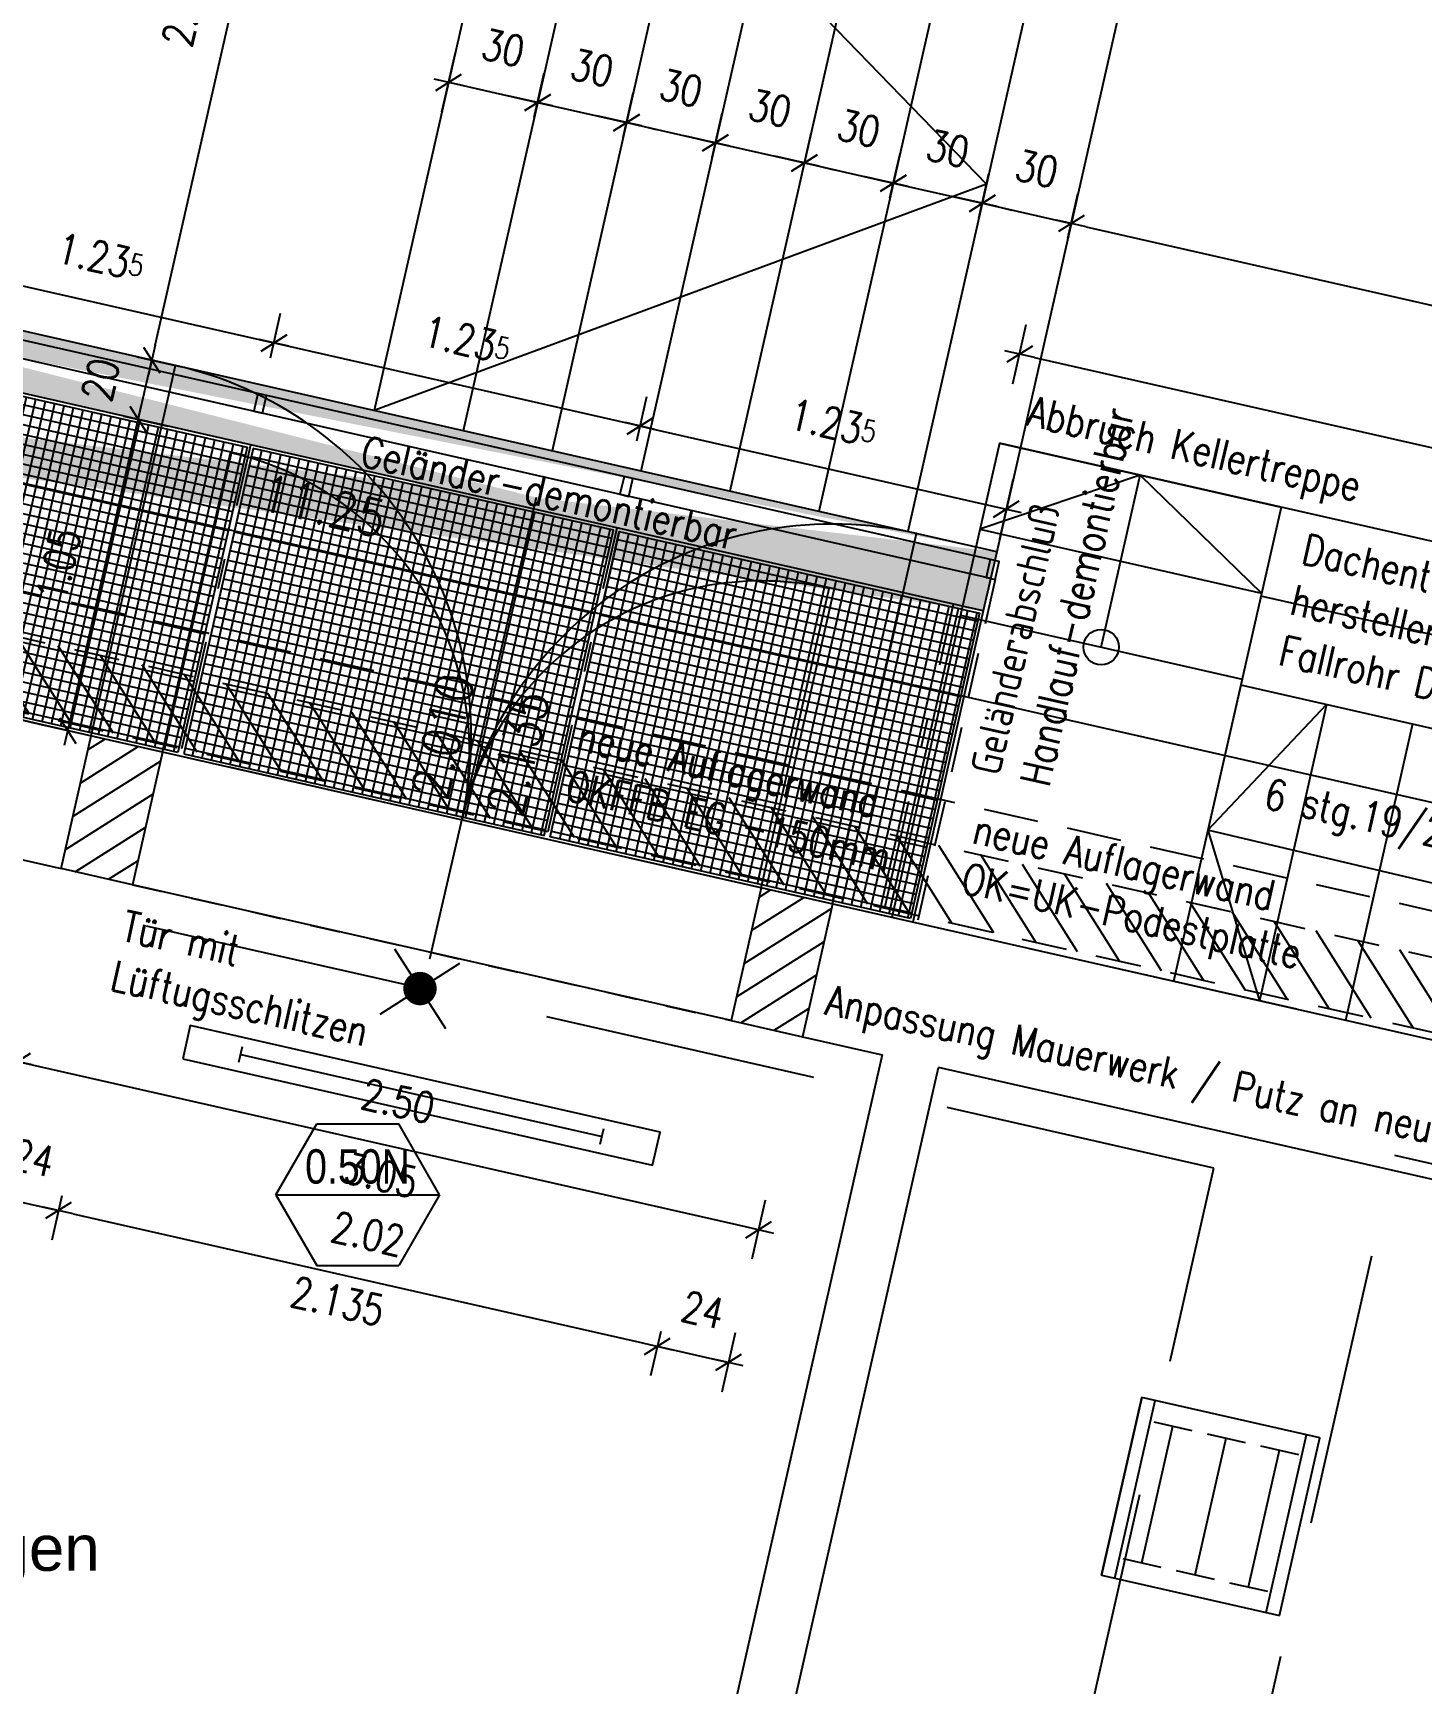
# Model space of a CAD drawing. Header units: metres. Extents: x -7 to 99688, y -10762 to -90.
# Drawn here: x 77.23 to 81.8, y -132.1 to -126.66 of the extents above; entities that cross this region are included whole.
import ezdxf
from ezdxf.enums import TextEntityAlignment as Align

# ---------------------------------------------------------------- set-up
doc = ezdxf.new("R2010")
doc.units = ezdxf.units.M
doc.header["$LTSCALE"] = 0.03
for name, pattern in [('AUSGEZOGEN', [0]), ('DOT', [0]), ('GESTRICHELT', [9, 6, -3]), ('GESTRICHELT2', [4.5, 3, -1.5]), ('STRICHLINIE', [0.75, 0.5, -0.25]), ('STRICHPUNKT', [24, 12, -6, 0, -6])]:
    doc.linetypes.add(name, pattern=pattern)
doc.layers.get('0').update_dxf_attribs({"linetype": 'CONTINUOUS'})
doc.layers.get('Defpoints').update_dxf_attribs({"linetype": 'CONTINUOUS'})
for name, color, linetype in [('A_abriss', 44, '_ABBRUCH'), ('A_bemaßung', 2, 'CONTINUOUS'), ('A_Deckenplan', 8, 'CONTINUOUS'), ('A_NR_TÜR', 1, 'CONTINUOUS'), ('A_räume', 5, 'CONTINUOUS'), ('A_schraffur', 10, 'CONTINUOUS'), ('A_TECHNOLOGIE', 7, 'CONTINUOUS'), ('A_text', 5, 'CONTINUOUS'), ('A_treppe', 3, 'CONTINUOUS'), ('A_Tuer_neu', 1, 'CONTINUOUS'), ('A_Tuernummer_neu', 10, 'CONTINUOUS'), ('A_TXT-TUER', 1, 'CONTINUOUS'), ('A_türen', 9, 'CONTINUOUS'), ('A_verdeckt', 8, 'GESTRICHELT2'), ('A_wände', 6, 'CONTINUOUS'), ('CKMA0002', 2, 'CONTINUOUS'), ('E__LEUCHTEN', 6, 'CONTINUOUS'), ('FASSADE_STRUKTUR', 8, 'AUSGEZOGEN')]:
    doc.layers.add(name, color=color, linetype=linetype)
doc.styles.add('arial-n', font='ARIALN.TTF')
doc.styles.add('BOLDSIMP_FNT', font='TXT.shx', dxfattribs={"width": 0.9, "height": 0.12})
doc.styles.add('NORM', font='simplex.shx', dxfattribs={"width": 0.7, "bigfont": 'bigfont.shx'})
doc.styles.add('PITSIMP8', font='PITSIMP8.SHX')
doc.styles.add('SIMPLEX', font='simplex.shx', dxfattribs={"width": 0.8, "height": 0.1})
doc.styles.get("Standard").update_dxf_attribs({"font": 'txt', "height": 1})
doc.linetypes.add('_ABBRUCH', pattern='A,25,[101,cadkon.shx,S=3.5,R=0,X=0,Y=0],25', length=50)
doc.dimstyles.get("Standard").update_dxf_attribs({"dimtxt": 0.1, "dimasz": 0.05, "dimexe": 0.1, "dimexo": 0, "dimgap": 0.1, "dimtad": 1, "dimdec": 4, "dimrnd": 0.0025, "dimzin": 0, "dimdsep": 46, "dimtxsty": 'SIMPLEX', "dimblk": 'DIMCROSS', "dimblk1": 'DIMCROSS', "dimblk2": 'DIMCROSS', "dimsah": 1, "dimcen": 2.5, "dimdle": 0.025, "dimclrd": 1, "dimclre": 1, "dimclrt": 6, "dimadec": 0, "dimazin": 0, "dimtfac": 1, "dimtdec": 4, "dimtix": 1, "dimtmove": 2, "dimatfit": 3, "dimfxl": 1, "dimtvp": 1, "dimtolj": 1, "dimtzin": 0, "dimarcsym": 0})

# ---------------------------------------------------------------- blocks, each defined once
blk = doc.blocks.new('DIMCROSS')
at = {"color": 0, "linetype": 'ByBlock'}
blk.add_line((-1, 0), (1, 0), dxfattribs=at)
at = {"linetype": 'ByBlock'}
blk.add_line((-0.707107, -0.707107), (0.707107, 0.707107), dxfattribs=at)
blk = doc.blocks.new('*D23')
at = {"layer": 'A_TECHNOLOGIE', "color": 1, "lineweight": -2}
for p, q in [((76.2165, -129.8297), (77.1332, -130.0376)), ((77.193, -129.9999), (77.1598, -130.1462))]:
    blk.add_line(p, q, dxfattribs=at)
at = {"layer": 'Defpoints', "color": 0}
for p in [(76.3613, -128.9654), (77.3755, -129.1954), (77.182, -130.0487)]:
    blk.add_point(p, dxfattribs=at)
at = {"layer": 'A_TECHNOLOGIE', "color": 1, "lineweight": -2, "xscale": 0.05, "yscale": 0.05, "zscale": 0.05}
for p, rotation in [((76.1677, -129.8187), 167.2199488162297), ((77.182, -130.0487), 347.2199488162296)]:
    blk.add_blockref('DIMCROSS', p, dxfattribs=dict(at, rotation=rotation))
at = {"layer": 'A_TECHNOLOGIE', "color": 3, "insert": (76.708, -129.7874), "char_height": 0.1, "attachment_point": 5, "rotation": 347.2199, "style": 'SIMPLEX'}
blk.add_mtext('\\A1;1.04{\\A1\\H0.7x\\S;}', dxfattribs=at)
blk = doc.blocks.new('*D24')
at = {"layer": 'A_TECHNOLOGIE', "color": 1, "lineweight": -2}
for p, q in [((77.2307, -130.0598), (79.5713, -130.5907)), ((79.6421, -130.5042), (79.5979, -130.6993))]:
    blk.add_line(p, q, dxfattribs=at)
at = {"layer": 'Defpoints', "color": 0}
for p in [(77.3755, -129.1954), (79.8136, -129.7484), (79.62, -130.6017)]:
    blk.add_point(p, dxfattribs=at)
at = {"layer": 'A_TECHNOLOGIE', "color": 1, "lineweight": -2, "xscale": 0.05, "yscale": 0.05, "zscale": 0.05}
for p, rotation in [((77.182, -130.0487), 167.2199488162297), ((79.62, -130.6017), 347.2199488162296)]:
    blk.add_blockref('DIMCROSS', p, dxfattribs=dict(at, rotation=rotation))
at = {"layer": 'A_TECHNOLOGIE', "color": 3, "insert": (78.4342, -130.1789), "char_height": 0.1, "attachment_point": 5, "rotation": 347.2199, "style": 'SIMPLEX'}
blk.add_mtext('\\A1;2.50', dxfattribs=at)
blk = doc.blocks.new('*D57')
at = {"layer": 'CKMA0002', "color": 1, "lineweight": -2}
for p, q in [((80.4565, -127.8186), (80.5008, -127.6235)), ((80.5274, -127.7321), (83.8432, -128.4842)), ((83.8698, -128.5928), (83.914, -128.3977))]:
    blk.add_line(p, q, dxfattribs=at)
at = {"layer": 'Defpoints', "color": 0}
for p in [(80.4121, -128.0142), (83.8919, -128.4953), (83.8254, -128.7884)]:
    blk.add_point(p, dxfattribs=at)
at = {"layer": 'CKMA0002', "color": 1, "lineweight": -2, "xscale": 0.05, "yscale": 0.05, "zscale": 0.05}
for p, rotation in [((80.4786, -127.721), 167.2198630780881), ((83.8919, -128.4953), 347.2198630780882)]:
    blk.add_blockref('DIMCROSS', p, dxfattribs=dict(at, rotation=rotation))
at = {"layer": 'CKMA0002', "color": 3, "insert": (82.2185, -127.9619), "char_height": 0.1, "attachment_point": 5, "rotation": 347.2199, "style": 'SIMPLEX'}
blk.add_mtext('\\A1;3.50{\\A1\\H0.7x\\S;}', dxfattribs=at)
blk = doc.blocks.new('2DEL_082')
for p, q in [((-0.5, 0.5), (0.5, 0.5)), ((-0.5, 0.425), (0.5, 0.425)), ((-0.3844, 0.4067), (-0.3844, 0.1933)), ((0.3844, 0.4067), (0.3844, 0.1933)), ((-0.3844, 0.3), (0.3844, 0.3)), ((-0.3844, 0.1067), (-0.3844, -0.1067)), ((0.3844, 0.1067), (0.3844, -0.1067)), ((-0.3844, 0), (0.3844, 0)), ((-0.3844, -0.1933), (-0.3844, -0.4067)), ((0.3844, -0.1933), (0.3844, -0.4067)), ((-0.3844, -0.3), (0.3844, -0.3)), ((-0.5, -0.425), (0.5, -0.425))]:
    blk.add_line(p, q)
blk.add_lwpolyline([(-0.5, -0.5), (0.5, -0.5), (0.5, 0.5), (-0.5, 0.5)], close=True)
at = {"style": 'PITSIMP8', "flags": 9}
for tag, p in [('BEZEICHNUNG', (-0.0298, 0.1793)), ('RAUM/GRUPPE', (-0.0298, 0.1593)), ('POS.NR.G-LV', (-0.0298, 0.1393)), ('FABRIKAT', (-0.0298, 0.1193)), ('TYP', (-0.0298, 0.0993)), ('VOLUMENSTROM', (-0.0298, 0.0393)), ('DRUCK/-STUFE', (-0.0298, 0.0193)), ('ANSCHLUSS', (-0.0298, -0.0007)), ('KENNUNG', (-0.0298, 0.0793)), ('LEISTUNG', (-0.0298, 0.0593)), ('TEMPERATUR', (-0.0298, -0.0607)), ('DREHZAHL', (-0.0298, -0.0807)), ('GROESSE', (-0.0298, -0.0207)), ('DN', (-0.0298, -0.0407)), ('SPANNUNG/FREQUENZ', (-0.0298, -0.1207)), ('SCHUTZART', (-0.0298, -0.1007)), ('GEWICHT', (-0.0298, -0.1407)), ('FREI', (-0.0298, -0.1607)), ('FREI', (-0.0298, -0.1807)), ('FREI', (-0.0298, -0.2007))]:
    blk.add_attdef(tag, text='', height=0.01, dxfattribs=at).set_placement(p, align=Align.MIDDLE)
blk = doc.blocks.new('2DEL_458')
for p, q in [((-0.3844, -0.2363), (-0.3844, 0.2363)), ((0.3844, -0.2363), (0.3844, 0.2363)), ((-0.3844, 0), (0.3844, 0))]:
    blk.add_line(p, q)
blk.add_lwpolyline([(-0.5, -0.5), (0.5, -0.5), (0.5, 0.5), (-0.5, 0.5)], close=True)
at = {"style": 'PITSIMP8', "flags": 9}
for tag, p in [('BEZEICHNUNG', (-0.0298, 0.1793)), ('RAUM/GRUPPE', (-0.0298, 0.1593)), ('POS.NR.G-LV', (-0.0298, 0.1393)), ('FABRIKAT', (-0.0298, 0.1193)), ('TYP', (-0.0298, 0.0993)), ('KENNUNG', (-0.0298, 0.0793)), ('VOLUMENSTROM', (-0.0298, 0.0393)), ('LEISTUNG', (-0.0298, 0.0593)), ('DRUCK/-STUFE', (-0.0298, 0.0193)), ('ANSCHLUSS', (-0.0298, -0.0007)), ('GROESSE', (-0.0298, -0.0207)), ('TEMPERATUR', (-0.0298, -0.0607)), ('DN', (-0.0298, -0.0407)), ('SCHUTZART', (-0.0298, -0.1007)), ('DREHZAHL', (-0.0298, -0.0807)), ('SPANNUNG/FREQUENZ', (-0.0298, -0.1207)), ('GEWICHT', (-0.0298, -0.1407)), ('FREI', (-0.0298, -0.1607)), ('FREI', (-0.0298, -0.1807)), ('FREI', (-0.0298, -0.2007))]:
    blk.add_attdef(tag, text='', height=0.01, dxfattribs=at).set_placement(p, align=Align.MIDDLE)
blk = doc.blocks.new('Sich.beleuchtung')
at = {"layer": 'E__LEUCHTEN', "color": 3}
for p, q in [((-100.1, 100.1), (100.1, -100.1)), ((-100.1, -100.1), (100.1, 100.1))]:
    blk.add_line(p, q, dxfattribs=at)
at = {"layer": 'E__LEUCHTEN', "color": 3, "const_width": 50}
blk.add_lwpolyline([(-25, 0, 1), (25, 0, 1)], format="xyb", close=True, dxfattribs=at)
blk = doc.blocks.new('A$C6AE077AC')
at = {"layer": 'A_wände', "linetype": 'Continuous'}
for p, q in [((-4.3155, 7.3978), (-4.9625, 4.5452)), ((-4.1984, 7.3712), (-4.8178, 4.6406)), ((-2.1847, 4.0434), (-1.5653, 6.774)), ((-2.0628, 4.0157), (-1.4434, 6.7464)), ((-4.8178, 4.6406), (-2.1847, 4.0434)), ((-4.9625, 4.5452), (0.7378, 3.2523)), ((-2.0628, 4.0157), (0.7654, 3.3742))]:
    blk.add_line(p, q, dxfattribs=at)
blk = doc.blocks.new('Keller_bibo')
at = {"layer": 'A_verdeckt', "linetype": 'GESTRICHELT', "ltscale": 5}
for points in [[(81.1392, -232.8824), (81.7121, -230.3566), (82.6191, -230.5623), (82.6655, -230.3575), (82.685, -230.3619), (82.695, -230.3181), (82.6755, -230.3136), (82.7068, -230.1753), (72.8979, -227.9504)], [(78.5849, -241.5664), (81.1179, -230.3994), (72.9315, -228.5425), (70.3985, -239.7095), (78.5849, -241.5664)]]:
    blk.add_lwpolyline(points, dxfattribs=at)
blk = doc.blocks.new('Tür-Nr')
at = {"layer": 'A_NR_TÜR'}
for p, q in [((-0.0573, -108.8652), (0.0772, -108.6321)), ((0.0772, -108.6321), (0.3468, -108.6321)), ((0.4812, -108.8652), (0.3468, -108.6321)), ((-0.0573, -108.8652), (0.4812, -108.8652)), ((-0.0573, -108.8652), (0.0772, -109.0983)), ((0.4812, -108.8652), (0.3468, -109.0983)), ((0.0772, -109.0983), (0.3468, -109.0983))]:
    blk.add_line(p, q, dxfattribs=at)
at = {"layer": 'A_TXT-TUER', "style": 'arial-n', "flags": 4}
blk.add_attdef('TÜR-NR.', text='', height=0.1129, dxfattribs=at).set_placement((0.2114, -108.7723), align=Align.MIDDLE_CENTER)
at = {"layer": 'A_TXT-TUER', "style": 'NORM', "width": 0.7}
for tag, flags, p in [('BRANDSCHUTZ', 4, (0.2287, -108.9809)), ('DIN', 5, (0.214, -109.1983)), ('ABMESSUNG', 5, (0.214, -109.3327)), ('MATERIAL', 5, (0.214, -109.4671)), ('WANDART', 5, (0.214, -109.6015)), ('ZARGE', 5, (0.214, -109.7359)), ('SCHLOSS', 5, (0.214, -109.8703)), ('BESCHLÄGE', 5, (0.214, -110.0047)), ('SONSTIGES', 5, (0.214, -110.1391))]:
    blk.add_attdef(tag, text='', height=0.0784, dxfattribs=dict(at, flags=flags)).set_placement(p, align=Align.MIDDLE_CENTER)
blk = doc.blocks.new('*D204')
at = {"layer": 'CKMA0002', "color": 1, "lineweight": -2}
for p, q in [((78.5784, -126.924), (78.6226, -126.729)), ((78.6005, -126.8265), (78.6005, -126.8265)), ((78.6005, -126.8265), (78.6005, -126.8265)), ((78.6005, -126.8265), (78.8931, -126.8929)), ((78.882, -126.9416), (78.9152, -126.7954))]:
    blk.add_line(p, q, dxfattribs=at)
at = {"layer": 'Defpoints', "color": 0}
for p in [(78.8931, -126.8929), (78.5519, -127.0407), (78.8555, -127.0583)]:
    blk.add_point(p, dxfattribs=at)
at = {"layer": 'CKMA0002', "color": 1, "lineweight": -2, "xscale": 0.05, "yscale": 0.05, "zscale": 0.05}
for p, rotation in [((78.6005, -126.8265), 347.2198908576032), ((78.8931, -126.8929), 167.2198908576032)]:
    blk.add_blockref('DIMCROSS', p, dxfattribs=dict(at, rotation=rotation))
at = {"layer": 'CKMA0002', "color": 3, "insert": (78.78, -126.7134), "char_height": 0.1, "attachment_point": 5, "rotation": 347.2199, "style": 'SIMPLEX'}
blk.add_mtext('\\A1;30{\\A1\\H0.7x\\S;}', dxfattribs=at)
blk = doc.blocks.new('*D205')
at = {"layer": 'CKMA0002', "color": 1, "lineweight": -2}
for p, q in [((78.8443, -126.8818), (78.7955, -126.8708)), ((78.8931, -126.8929), (79.1856, -126.9592)), ((79.1746, -127.008), (79.2078, -126.8617)), ((79.2344, -126.9703), (79.2832, -126.9814))]:
    blk.add_line(p, q, dxfattribs=at)
at = {"layer": 'Defpoints', "color": 0}
for p in [(79.1856, -126.9592), (78.8555, -127.0583), (79.1481, -127.1247)]:
    blk.add_point(p, dxfattribs=at)
at = {"layer": 'CKMA0002', "color": 1, "lineweight": -2, "xscale": 0.05, "yscale": 0.05, "zscale": 0.05}
for p, rotation in [((78.8931, -126.8929), 347.2198908576032), ((79.1856, -126.9592), 167.2198908576032)]:
    blk.add_blockref('DIMCROSS', p, dxfattribs=dict(at, rotation=rotation))
at = {"layer": 'CKMA0002', "color": 3, "insert": (79.0725, -126.7798), "char_height": 0.1, "attachment_point": 5, "rotation": 347.2199, "style": 'SIMPLEX'}
blk.add_mtext('\\A1;30{\\A1\\H0.7x\\S;}', dxfattribs=at)
blk = doc.blocks.new('*D206')
at = {"layer": 'CKMA0002', "color": 1, "lineweight": -2}
for p, q in [((79.1369, -126.9482), (79.0881, -126.9371)), ((79.4671, -127.0744), (79.5003, -126.9281)), ((79.1856, -126.9592), (79.4782, -127.0256)), ((79.527, -127.0367), (79.5757, -127.0477))]:
    blk.add_line(p, q, dxfattribs=at)
at = {"layer": 'Defpoints', "color": 0}
for p in [(79.4782, -127.0256), (79.1481, -127.1247), (79.4407, -127.1911)]:
    blk.add_point(p, dxfattribs=at)
at = {"layer": 'CKMA0002', "color": 1, "lineweight": -2, "xscale": 0.05, "yscale": 0.05, "zscale": 0.05}
for p, rotation in [((79.1856, -126.9592), 347.2198908576032), ((79.4782, -127.0256), 167.2198908576032)]:
    blk.add_blockref('DIMCROSS', p, dxfattribs=dict(at, rotation=rotation))
at = {"layer": 'CKMA0002', "color": 3, "insert": (79.3651, -126.8461), "char_height": 0.1, "attachment_point": 5, "rotation": 347.2199, "style": 'SIMPLEX'}
blk.add_mtext('\\A1;30{\\A1\\H0.7x\\S;}', dxfattribs=at)
blk = doc.blocks.new('*D207')
at = {"layer": 'CKMA0002', "color": 1, "lineweight": -2}
for p, q in [((79.7597, -127.1407), (79.7929, -126.9944)), ((79.4294, -127.0145), (79.3807, -127.0035)), ((79.4782, -127.0256), (79.7708, -127.092)), ((79.8195, -127.103), (79.8683, -127.1141))]:
    blk.add_line(p, q, dxfattribs=at)
at = {"layer": 'Defpoints', "color": 0}
for p in [(79.7708, -127.092), (79.4407, -127.1911), (79.7332, -127.2574)]:
    blk.add_point(p, dxfattribs=at)
at = {"layer": 'CKMA0002', "color": 1, "lineweight": -2, "xscale": 0.05, "yscale": 0.05, "zscale": 0.05}
for p, rotation in [((79.4782, -127.0256), 347.2198908576032), ((79.7708, -127.092), 167.2198908576032)]:
    blk.add_blockref('DIMCROSS', p, dxfattribs=dict(at, rotation=rotation))
at = {"layer": 'CKMA0002', "color": 3, "insert": (79.6577, -126.9125), "char_height": 0.1, "attachment_point": 5, "rotation": 347.2199, "style": 'SIMPLEX'}
blk.add_mtext('\\A1;30{\\A1\\H0.7x\\S;}', dxfattribs=at)
blk = doc.blocks.new('*D208')
at = {"layer": 'CKMA0002', "color": 1, "lineweight": -2}
for p, q in [((79.722, -127.0809), (79.6732, -127.0698)), ((79.7708, -127.092), (80.0633, -127.1583)), ((80.0523, -127.2071), (80.0855, -127.0608)), ((80.1121, -127.1694), (80.1609, -127.1805))]:
    blk.add_line(p, q, dxfattribs=at)
at = {"layer": 'Defpoints', "color": 0}
for p in [(80.0633, -127.1583), (79.7332, -127.2574), (80.0074, -127.4048)]:
    blk.add_point(p, dxfattribs=at)
at = {"layer": 'CKMA0002', "color": 1, "lineweight": -2, "xscale": 0.05, "yscale": 0.05, "zscale": 0.05}
for p, rotation in [((79.7708, -127.092), 347.2198908576032), ((80.0633, -127.1583), 167.2198908576032)]:
    blk.add_blockref('DIMCROSS', p, dxfattribs=dict(at, rotation=rotation))
at = {"layer": 'CKMA0002', "color": 3, "insert": (79.9502, -126.9789), "char_height": 0.1, "attachment_point": 5, "rotation": 347.2199, "style": 'SIMPLEX'}
blk.add_mtext('\\A1;30{\\A1\\H0.7x\\S;}', dxfattribs=at)
blk = doc.blocks.new('*D209')
at = {"layer": 'CKMA0002', "color": 1, "lineweight": -2}
for p, q in [((80.0146, -127.1473), (79.9658, -127.1362)), ((80.0633, -127.1583), (80.3559, -127.2247)), ((80.3448, -127.2735), (80.378, -127.1272)), ((80.4047, -127.2358), (80.4534, -127.2468))]:
    blk.add_line(p, q, dxfattribs=at)
at = {"layer": 'Defpoints', "color": 0}
for p in [(80.3559, -127.2247), (80.0074, -127.4048), (80.3, -127.4711)]:
    blk.add_point(p, dxfattribs=at)
at = {"layer": 'CKMA0002', "color": 1, "lineweight": -2, "xscale": 0.05, "yscale": 0.05, "zscale": 0.05}
for p, rotation in [((80.0633, -127.1583), 347.2198908576032), ((80.3559, -127.2247), 167.2198908576032)]:
    blk.add_blockref('DIMCROSS', p, dxfattribs=dict(at, rotation=rotation))
at = {"layer": 'CKMA0002', "color": 3, "insert": (80.2428, -127.0452), "char_height": 0.1, "attachment_point": 5, "rotation": 347.2199, "style": 'SIMPLEX'}
blk.add_mtext('\\A1;30{\\A1\\H0.7x\\S;}', dxfattribs=at)
blk = doc.blocks.new('*D210')
at = {"layer": 'CKMA0002', "color": 1, "lineweight": -2}
for p, q in [((80.3071, -127.2136), (80.2584, -127.2026)), ((80.6374, -127.3398), (80.6706, -127.1935)), ((80.3559, -127.2247), (80.6485, -127.2911)), ((80.6972, -127.3021), (80.746, -127.3132))]:
    blk.add_line(p, q, dxfattribs=at)
at = {"layer": 'Defpoints', "color": 0}
for p in [(80.6485, -127.2911), (80.6374, -127.3398), (80.3, -127.4711)]:
    blk.add_point(p, dxfattribs=at)
at = {"layer": 'CKMA0002', "color": 1, "lineweight": -2, "xscale": 0.05, "yscale": 0.05, "zscale": 0.05}
for p, rotation in [((80.3559, -127.2247), 347.2198908576032), ((80.6485, -127.2911), 167.2198908576032)]:
    blk.add_blockref('DIMCROSS', p, dxfattribs=dict(at, rotation=rotation))
at = {"layer": 'CKMA0002', "color": 3, "insert": (80.5354, -127.1116), "char_height": 0.1, "attachment_point": 5, "rotation": 347.2199, "style": 'SIMPLEX'}
blk.add_mtext('\\A1;30{\\A1\\H0.7x\\S;}', dxfattribs=at)
blk = doc.blocks.new('*D211')
at = {"layer": 'CKMA0002', "color": 1, "lineweight": -2}
for p, q in [((80.6972, -127.3021), (83.9442, -128.0386)), ((83.9709, -128.1472), (84.0151, -127.9522))]:
    blk.add_line(p, q, dxfattribs=at)
at = {"layer": 'Defpoints', "color": 0}
for p in [(80.6374, -127.3398), (83.993, -128.0497), (83.9709, -128.1472)]:
    blk.add_point(p, dxfattribs=at)
at = {"layer": 'CKMA0002', "color": 1, "lineweight": -2, "xscale": 0.05, "yscale": 0.05, "zscale": 0.05}
for p, rotation in [((80.6485, -127.2911), 167.2198908576032), ((83.993, -128.0497), 347.2198908576032)]:
    blk.add_blockref('DIMCROSS', p, dxfattribs=dict(at, rotation=rotation))
at = {"layer": 'CKMA0002', "color": 3, "insert": (82.3539, -127.5241), "char_height": 0.1, "attachment_point": 5, "rotation": 347.2199, "style": 'SIMPLEX'}
blk.add_mtext('\\A1;3.43{\\A1\\H0.7x\\S;}', dxfattribs=at)
blk = doc.blocks.new('*D241')
at = {"layer": 'CKMA0002', "color": 1, "lineweight": -2}
for p, q in [((77.105, -130.3881), (77.0608, -130.5832)), ((77.0829, -130.4856), (77.0829, -130.4856)), ((77.0829, -130.4856), (77.0829, -130.4856)), ((77.0829, -130.4856), (77.3169, -130.5387)), ((77.328, -130.49), (77.2948, -130.6363))]:
    blk.add_line(p, q, dxfattribs=at)
at = {"layer": 'Defpoints', "color": 0}
for p in [(77.337, -129.365), (77.5601, -129.4668), (77.3169, -130.5387)]:
    blk.add_point(p, dxfattribs=at)
at = {"layer": 'CKMA0002', "color": 1, "lineweight": -2, "xscale": 0.05, "yscale": 0.05, "zscale": 0.05}
for p, rotation in [((77.0829, -130.4856), 347.2210969472351), ((77.3169, -130.5387), 167.2210969472351)]:
    blk.add_blockref('DIMCROSS', p, dxfattribs=dict(at, rotation=rotation))
at = {"layer": 'CKMA0002', "color": 3, "insert": (77.2331, -130.3659), "char_height": 0.1, "attachment_point": 5, "rotation": 347.2211, "style": 'SIMPLEX'}
blk.add_mtext('\\A1;24{\\A1\\H0.7x\\S;}', dxfattribs=at)
blk = doc.blocks.new('*D242')
at = {"layer": 'CKMA0002', "color": 1, "lineweight": -2}
for p, q in [((77.3657, -130.5498), (79.2381, -130.9745)), ((79.298, -130.9368), (79.2648, -131.0831))]:
    blk.add_line(p, q, dxfattribs=at)
at = {"layer": 'Defpoints', "color": 0}
for p in [(77.5601, -129.4668), (79.53, -129.9136), (79.2869, -130.9855)]:
    blk.add_point(p, dxfattribs=at)
at = {"layer": 'CKMA0002', "color": 1, "lineweight": -2, "xscale": 0.05, "yscale": 0.05, "zscale": 0.05}
for p, rotation in [((77.3169, -130.5387), 167.2210969472351), ((79.2869, -130.9855), 347.2210969472351)]:
    blk.add_blockref('DIMCROSS', p, dxfattribs=dict(at, rotation=rotation))
at = {"layer": 'CKMA0002', "color": 3, "insert": (78.3351, -130.6158), "char_height": 0.1, "attachment_point": 5, "rotation": 347.2211, "style": 'SIMPLEX'}
blk.add_mtext('\\A1;2.02{\\A1\\H0.7x\\S;}', dxfattribs=at)
blk = doc.blocks.new('*D243')
at = {"layer": 'CKMA0002', "color": 1, "lineweight": -2}
for p, q in [((79.5431, -130.9411), (79.4988, -131.1361)), ((79.2869, -130.9855), (79.2869, -130.9855)), ((79.2869, -130.9855), (79.2869, -130.9855)), ((79.2869, -130.9855), (79.5209, -131.0386))]:
    blk.add_line(p, q, dxfattribs=at)
at = {"layer": 'Defpoints', "color": 0}
for p in [(79.53, -129.9136), (79.7641, -129.9667), (79.5209, -131.0386)]:
    blk.add_point(p, dxfattribs=at)
at = {"layer": 'CKMA0002', "color": 1, "lineweight": -2, "xscale": 0.05, "yscale": 0.05, "zscale": 0.05}
for p, rotation in [((79.2869, -130.9855), 347.2210969472351), ((79.5209, -131.0386), 167.2210969472351)]:
    blk.add_blockref('DIMCROSS', p, dxfattribs=dict(at, rotation=rotation))
at = {"layer": 'CKMA0002', "color": 3, "insert": (79.4371, -130.8658), "char_height": 0.1, "attachment_point": 5, "rotation": 347.2211, "style": 'SIMPLEX'}
blk.add_mtext('\\A1;24{\\A1\\H0.7x\\S;}', dxfattribs=at)
blk = doc.blocks.new('*D244')
at = {"layer": 'CKMA0002', "color": 1, "lineweight": -2}
for p, q in [((77.5308, -127.9246), (77.6771, -127.9578)), ((77.3584, -128.911), (77.5685, -127.9844)), ((77.2498, -128.9376), (77.4449, -128.9818))]:
    blk.add_line(p, q, dxfattribs=at)
at = {"layer": 'Defpoints', "color": 0}
for p in [(76.4527, -127.6801), (77.5796, -127.9357), (76.1717, -128.6931)]:
    blk.add_point(p, dxfattribs=at)
at = {"layer": 'CKMA0002', "color": 1, "lineweight": -2, "xscale": 0.05, "yscale": 0.05, "zscale": 0.05}
for p, rotation in [((77.5796, -127.9357), 77.22109694714426), ((77.3473, -128.9597), 257.2210969471443)]:
    blk.add_blockref('DIMCROSS', p, dxfattribs=dict(at, rotation=rotation))
at = {"layer": 'CKMA0002', "color": 3, "insert": (77.3172, -128.4145), "char_height": 0.1, "attachment_point": 5, "rotation": 77.2211, "style": 'SIMPLEX'}
blk.add_mtext('\\A1;1.05{\\A1\\H0.7x\\S;}', dxfattribs=at)
blk = doc.blocks.new('*D245')
at = {"layer": 'CKMA0002', "color": 1, "lineweight": -2}
for p, q in [((77.6349, -127.6919), (77.6459, -127.6431)), ((77.5751, -127.7296), (77.7214, -127.7628)), ((77.5796, -127.9357), (77.6238, -127.7406)), ((77.5685, -127.9844), (77.5575, -128.0332))]:
    blk.add_line(p, q, dxfattribs=at)
at = {"layer": 'Defpoints', "color": 0}
for p in [(76.4969, -127.4851), (76.4527, -127.6801), (77.6238, -127.7406)]:
    blk.add_point(p, dxfattribs=at)
at = {"layer": 'CKMA0002', "color": 1, "lineweight": -2, "xscale": 0.05, "yscale": 0.05, "zscale": 0.05}
for p, rotation in [((77.6238, -127.7406), 257.2210969471443), ((77.5796, -127.9357), 77.22109694714429)]:
    blk.add_blockref('DIMCROSS', p, dxfattribs=dict(at, rotation=rotation))
at = {"layer": 'CKMA0002', "color": 3, "insert": (77.4554, -127.805), "char_height": 0.1, "attachment_point": 5, "rotation": 77.2211, "style": 'SIMPLEX'}
blk.add_mtext('\\A1;20{\\A1\\H0.7x\\S;}', dxfattribs=at)
blk = doc.blocks.new('*D246')
at = {"layer": 'CKMA0002', "color": 1, "lineweight": -2}
for p, q in [((78.24, -125.476), (78.045, -125.4318)), ((77.6349, -127.6919), (78.1314, -125.5027))]:
    blk.add_line(p, q, dxfattribs=at)
at = {"layer": 'Defpoints', "color": 0}
for p in [(78.1425, -125.4539), (79.23, -125.7006), (76.4969, -127.4851)]:
    blk.add_point(p, dxfattribs=at)
at = {"layer": 'CKMA0002', "color": 1, "lineweight": -2, "xscale": 0.05, "yscale": 0.05, "zscale": 0.05}
for p, rotation in [((78.1425, -125.4539), 77.22109694714426), ((77.6238, -127.7406), 257.2210969471443)]:
    blk.add_blockref('DIMCROSS', p, dxfattribs=dict(at, rotation=rotation))
at = {"layer": 'CKMA0002', "color": 3, "insert": (77.7369, -126.5641), "char_height": 0.1, "attachment_point": 5, "rotation": 77.2211, "style": 'SIMPLEX'}
blk.add_mtext('\\A1;2.34{\\A1\\H0.7x\\S5;}', dxfattribs=at)
blk = doc.blocks.new('*D251')
at = {"layer": 'CKMA0002', "color": 1, "lineweight": -2}
for p, q in [((76.8695, -127.422), (77.9768, -127.6732)), ((78.0145, -127.733), (78.0477, -127.5867))]:
    blk.add_line(p, q, dxfattribs=at)
at = {"layer": 'Defpoints', "color": 0}
for p in [(78.0256, -127.6842), (76.7279, -127.8203), (77.9328, -128.0935)]:
    blk.add_point(p, dxfattribs=at)
at = {"layer": 'CKMA0002', "color": 1, "lineweight": -2, "xscale": 0.05, "yscale": 0.05, "zscale": 0.05}
for p, rotation in [((76.8207, -127.411), 167.2210969472351), ((78.0256, -127.6842), 347.2210969472351)]:
    blk.add_blockref('DIMCROSS', p, dxfattribs=dict(at, rotation=rotation))
at = {"layer": 'CKMA0002', "color": 3, "insert": (77.4564, -127.4013), "char_height": 0.1, "attachment_point": 5, "rotation": 347.2211, "style": 'SIMPLEX'}
blk.add_mtext('\\A1;1.23{\\A1\\H0.7x\\S5;}', dxfattribs=at)
blk = doc.blocks.new('*D252')
at = {"layer": 'CKMA0002', "color": 1, "lineweight": -2}
for p, q in [((78.0744, -127.6953), (79.1817, -127.9464)), ((79.2194, -128.0063), (79.2526, -127.86))]:
    blk.add_line(p, q, dxfattribs=at)
at = {"layer": 'Defpoints', "color": 0}
for p in [(79.2305, -127.9575), (77.9328, -128.0935), (79.1376, -128.3668)]:
    blk.add_point(p, dxfattribs=at)
at = {"layer": 'CKMA0002', "color": 1, "lineweight": -2, "xscale": 0.05, "yscale": 0.05, "zscale": 0.05}
for p, rotation in [((78.0256, -127.6842), 167.2210969472351), ((79.2305, -127.9575), 347.2210969472351)]:
    blk.add_blockref('DIMCROSS', p, dxfattribs=dict(at, rotation=rotation))
at = {"layer": 'CKMA0002', "color": 3, "insert": (78.6612, -127.6746), "char_height": 0.1, "attachment_point": 5, "rotation": 347.2211, "style": 'SIMPLEX'}
blk.add_mtext('\\A1;1.23{\\A1\\H0.7x\\S5;}', dxfattribs=at)
blk = doc.blocks.new('*D253')
at = {"layer": 'CKMA0002', "color": 1, "lineweight": -2}
for p, q in [((79.2792, -127.9686), (80.3865, -128.2197)), ((80.4132, -128.3283), (80.4574, -128.1333))]:
    blk.add_line(p, q, dxfattribs=at)
at = {"layer": 'Defpoints', "color": 0}
for p in [(80.4353, -128.2308), (79.1376, -128.3668), (80.3425, -128.6401)]:
    blk.add_point(p, dxfattribs=at)
at = {"layer": 'CKMA0002', "color": 1, "lineweight": -2, "xscale": 0.05, "yscale": 0.05, "zscale": 0.05}
for p, rotation in [((79.2305, -127.9575), 167.2210969472351), ((80.4353, -128.2308), 347.2210969472351)]:
    blk.add_blockref('DIMCROSS', p, dxfattribs=dict(at, rotation=rotation))
at = {"layer": 'CKMA0002', "color": 3, "insert": (79.8661, -127.9479), "char_height": 0.1, "attachment_point": 5, "rotation": 347.2211, "style": 'SIMPLEX'}
blk.add_mtext('\\A1;1.23{\\A1\\H0.7x\\S5;}', dxfattribs=at)

msp = doc.modelspace()

# ---------------------------------------------------------------- hatches: boundary and pattern name
at = {"layer": 'A_schraffur'}
h = msp.add_hatch(dxfattribs=at)
h.set_pattern_fill('ERDE_3', color=256, scale=0.02, angle=90, style=0)
h.set_pattern_definition([(122.2211, (72.88871, -128.407217), (-0.05516739, 0.01251236), [0.02, -0.06]), (212.2211, (72.87051, -128.359586), (-0.01251236, -0.05516739), [0.02, -0.06])])
edge = h.paths.add_edge_path()
edge.add_line((72.98965, -127.54584), (72.59345, -127.45597))
edge.add_line((73.13014, -126.92652), (72.98966, -127.54584))
edge.add_line((72.77818, -126.64161), (72.59346, -127.45597))
edge.add_line((80.40349, -128.37109), (72.77818, -126.64161))
edge.add_line((80.35925, -128.56613), (73.13014, -126.92652))
edge.add_line((80.4035, -128.37109), (80.35925, -128.56613))
h = msp.add_hatch(dxfattribs=at)
h.set_pattern_fill('ANSI37', color=256, scale=0.01, angle=45, style=0)
h.set_pattern_definition([(77.2211, (72.88871, -128.407217), (-0.03096358, 0.00702276), []), (167.2211, (72.88871, -128.407217), (-0.00702276, -0.03096358), [])])
h.paths.add_polyline_path([(72.90983, -127.943), (74.09518, -128.21184), (74.32301, -127.20732), (73.13766, -126.93848)])
h.paths.add_polyline_path([(75.30004, -128.48511), (74.11469, -128.21627), (74.34252, -127.21175), (75.52787, -127.48059)])
h.paths.add_polyline_path([(75.31954, -128.48953), (76.50489, -128.75838), (76.73272, -127.75386), (75.54737, -127.48502)])
h.paths.add_polyline_path([(77.70975, -129.03165), (76.5244, -128.7628), (76.75223, -127.75829), (77.93758, -128.02713)])
h.paths.add_polyline_path([(77.72925, -129.03607), (78.9146, -129.30492), (79.14243, -128.3004), (77.95708, -128.03156)])
h.paths.add_polyline_path([(80.11945, -129.57819), (78.9341, -129.30934), (79.16194, -128.30483), (80.34729, -128.57367)])
h = msp.add_hatch(dxfattribs=at)
h.set_pattern_fill('ERDE_1', color=256, scale=0.05, angle=90, style=0)
h.set_pattern_definition([(122.2211, (72.88871, -128.40722), (-0.0845997, -0.0533188), [])])
h.paths.add_polyline_path([(72.98087, -127.69759), (82.86357, -129.93854), (82.81048, -130.1726), (72.92779, -127.93164)])
h = msp.add_hatch(dxfattribs=at)
h.set_pattern_fill('ANSI31', color=256, scale=0.025, style=0)
h.set_pattern_definition([(32.22, (75.07322, -128.9027), (-0.0423204, 0.0671519), [])])
h.paths.add_polyline_path([(77.65907, -129.03034), (77.42499, -128.97724), (77.42499, -128.97724), (77.42498, -128.97729), (77.32599, -129.41373), (77.56007, -129.46682)])
h.paths.add_polyline_path([(79.86305, -129.53027), (79.62902, -129.47718), (79.53002, -129.91362), (79.76406, -129.96671)])

# ---------------------------------------------------------------- linework, layer by layer
at = {"layer": 'A_abriss', "ltscale": 0.3}
for p, q in [((77.42498, -128.97729), (77.70149, -127.75825)), ((80.41214, -128.01416), (80.05821, -129.57452)), ((80.41214, -128.01416), (81.33861, -128.22431)), ((81.33861, -128.22431), (80.41214, -128.01416)), ((80.87538, -128.11924), (80.34799, -128.29698)), ((80.74707, -128.68487), (80.87538, -128.11924)), ((80.87538, -128.11924), (81.27446, -128.50713)), ((81.33861, -128.22431), (80.98467, -129.78467)), ((83.82544, -128.7884), (81.33861, -128.22431)), ((80.34799, -128.29698), (81.27446, -128.50713)), ((79.86304, -129.53031), (80.13955, -128.31128)), ((80.28384, -128.57979), (81.21031, -128.78994)), ((81.21031, -128.78994), (80.98467, -129.78467)), ((81.20588, -128.80946), (82.33714, -129.06606)), ((81.09749, -129.28731), (81.4887, -128.87361)), ((81.4887, -128.87361), (81.26749, -129.84882)), ((81.77151, -128.93776), (81.5503, -129.91297)), ((82.22654, -129.55367), (81.09749, -129.28731)), ((81.09749, -129.28731), (81.26749, -129.84882))]:
    msp.add_line(p, q, dxfattribs=at)
msp.add_circle((80.74707, -128.68487), 0.05828, dxfattribs=at)
for centre, start, end in [((77.42513, -128.97719), 347.21528, 77.22577), ((79.86295, -129.53016), 77.21413, 167.22462)]:
    msp.add_arc(centre, 1.24987, start, end, dxfattribs=at)
at = {"layer": 'A_bemaßung', "linetype": 'Continuous'}
msp.add_line((72.57283, -127.09478), (83.73769, -129.62726), dxfattribs=at)
at = {"layer": 'A_bemaßung'}
msp.add_line((78.53851, -129.71074), (78.88927, -128.19146), dxfattribs=at)
at = {"layer": 'A_treppe', "linetype": 'Continuous'}
for p, q in [((78.8742, -125.61985), (78.35551, -127.90655)), ((78.8742, -125.61985), (80.37026, -127.16138)), ((79.16676, -125.68621), (78.64808, -127.97291)), ((79.45933, -125.75258), (78.94065, -128.03928)), ((79.7519, -125.81894), (79.23322, -128.10564)), ((80.04447, -125.8853), (79.52578, -128.172)), ((80.33704, -125.95167), (79.81835, -128.23837)), ((80.6296, -126.01803), (80.11092, -128.30473)), ((80.92217, -126.08439), (80.4035, -128.37109)), ((80.40349, -128.37109), (72.77818, -126.64161)), ((80.37026, -127.16138), (78.35551, -127.90655)), ((80.11092, -128.30473), (80.11083, -128.30511))]:
    msp.add_line(p, q, dxfattribs=at)
at = {"layer": 'A_treppe', "color": 2, "linetype": 'Continuous'}
for p, q in [((80.39685, -128.40034), (72.8008, -126.6775)), ((80.38358, -128.45886), (72.84604, -126.74929)), ((80.35925, -128.56613), (73.13014, -126.92652)), ((80.35925, -128.56613), (80.12699, -129.59014))]:
    msp.add_line(p, q, dxfattribs=at)
at = {"layer": 'A_treppe', "color": 3, "linetype": 'STRICHPUNKT'}
for p, q in [((77.72288, -129.01896), (77.94954, -128.01959)), ((78.92774, -129.29217), (79.15439, -128.29286)), ((80.03508, -129.54332), (80.26172, -128.54402))]:
    msp.add_line(p, q, dxfattribs=at)
at = {"layer": 'A_treppe', "color": 1, "linetype": 'Continuous'}
for p, q in [((80.4035, -128.37109), (80.35925, -128.56613)), ((83.75907, -129.08097), (81.27225, -128.51688))]:
    msp.add_line(p, q, dxfattribs=at)
at = {"layer": 'A_treppe', "color": 2}
for points in [[(77.70975, -129.03165), (76.5244, -128.7628), (76.75223, -127.75829), (77.93758, -128.02713)], [(77.72925, -129.03607), (78.9146, -129.30492), (79.14243, -128.3004), (77.95708, -128.03156)], [(80.11945, -129.57819), (78.9341, -129.30934), (79.16194, -128.30483), (80.34729, -128.57367)]]:
    msp.add_lwpolyline(points, close=True, dxfattribs=at)
at = {"layer": 'A_treppe'}
for points in [[(77.97251, -127.85049), (77.95924, -127.909), (77.9885, -127.91564), (78.00177, -127.85712), (77.97251, -127.85049)], [(79.17737, -128.12376), (79.1641, -128.18227), (79.19335, -128.18891), (79.20662, -128.13039), (79.17737, -128.12376)], [(80.38222, -128.39712), (80.36894, -128.45564), (80.3982, -128.46227), (80.41147, -128.40376), (80.38222, -128.39712)]]:
    msp.add_lwpolyline(points, dxfattribs=at)
for p in [(77.80907, -128.63892), (79.01393, -128.91219)]:
    msp.add_point(p, dxfattribs=at)
at = {"layer": 'A_Tuer_neu'}
for p, q in [((77.65908, -129.03031), (77.88248, -128.04533)), ((79.62903, -129.47715), (79.85246, -128.49218)), ((79.62903, -129.47715), (77.65907, -129.03038))]:
    msp.add_line(p, q, dxfattribs=at)
for centre, start, end in [((77.65907, -129.03031), 347.21995, 77.22061), ((79.62903, -129.47715), 77.21941, 167.22007)]:
    msp.add_arc(centre, 1.01, start, end, dxfattribs=at)
at = {"layer": 'A_türen'}
msp.add_line((79.53002, -129.91362), (77.56007, -129.46682), dxfattribs=at)
at = {"layer": 'A_verdeckt'}
msp.add_line((77.56007, -129.46682), (79.53002, -129.91366), dxfattribs=at)
at = {"layer": 'A_wände', "color": 2, "linetype": 'STRICHLINIE', "ltscale": 10}
for p, q in [((72.98087, -127.69759), (82.86357, -129.93854)), ((72.92779, -127.93164), (82.81048, -130.1726)), ((80.3982, -128.46227), (80.14162, -129.59345))]:
    msp.add_line(p, q, dxfattribs=at)
at = {"layer": 'A_wände', "linetype": 'Continuous'}
for p, q in [((77.65907, -129.03034), (76.28397, -128.71854)), ((79.62902, -129.47718), (79.53002, -129.91366)), ((82.8292, -130.20307), (79.62902, -129.47718)), ((79.52422, -133.10111), (80.21209, -130.06833)), ((82.73022, -130.63948), (80.2121, -130.06829))]:
    msp.add_line(p, q, dxfattribs=at)
at = {"layer": 'A_wände'}
for p, q in [((77.65907, -129.03034), (77.56007, -129.46682)), ((77.56007, -129.46682), (77.32599, -129.41373)), ((79.53002, -129.91362), (79.76406, -129.96671))]:
    msp.add_line(p, q, dxfattribs=at)
at = {"layer": 'A_wände', "linetype": 'Continuous'}
for points in [[(76.41074, -128.74725), (76.31176, -129.18363), (77.326, -129.41369), (77.42498, -128.97729)], [(79.86305, -129.53026), (79.76406, -129.96671), (80.02692, -130.02633), (78.64217, -136.13122)]]:
    msp.add_lwpolyline(points, dxfattribs=at)
at = {"layer": 'FASSADE_STRUKTUR', "color": 1, "linetype": 'GESTRICHELT'}
msp.add_line((72.98965, -127.54584), (82.921, -129.79834), dxfattribs=at)

# ---------------------------------------------------------------- block references
at = {"layer": 'A_Deckenplan', "linetype": 'GESTRICHELT'}
msp.add_blockref('A$C6AE077AC', (78.64217, -136.13122), dxfattribs=at)
at = {"layer": 'A_Tuernummer_neu'}
ref = msp.add_blockref('Tür-Nr', (78.0895, -21.62142), dxfattribs=at)
ref.add_attrib('TÜR-NR.', '0.50N', dxfattribs={"layer": 'A_TXT-TUER', "height": 0.112896, "style": 'arial-n'}).set_placement((78.30086, -130.39376), align=Align.MIDDLE_CENTER)
at = {"layer": 'A_verdeckt', "linetype": 'GESTRICHELT'}
msp.add_blockref('Keller_bibo', (0, 100), dxfattribs=at)
at = {"layer": 'E__LEUCHTEN', "color": 7, "xscale": 0.001098735000002128, "yscale": 0.001098734999999351, "zscale": 0.001098735, "rotation": 347.6524336641262}
msp.add_blockref('Sich.beleuchtung', (78.50621, -129.80841), dxfattribs=at)
at = {"layer": 'E__LEUCHTEN', "linetype": 'Continuous', "xscale": 1.584999999999989, "yscale": 0.1119999999999948, "zscale": 1.585, "rotation": 347.2208093861901}
msp.add_blockref('2DEL_458', (78.51088, -130.16001), dxfattribs=at)
at = {"layer": 'E__LEUCHTEN', "xscale": 0.5999999999999961, "yscale": 0.5999999999999943, "zscale": 0.6, "rotation": 77.22175437978267}
msp.add_blockref('2DEL_082', (81.10712, -131.51262), dxfattribs=at)

# ---------------------------------------------------------------- texts
at = {"layer": 'A_abriss', "ltscale": 0.3, "insert": (81.29946, -129.11572), "char_height": 0.1, "width": 2.6729172, "attachment_point": 1, "rotation": 347.21995, "style": 'SIMPLEX'}
msp.add_mtext('6 stg.19/29', dxfattribs=at)
at = {"layer": 'A_bemaßung', "color": 7, "linetype": 'Continuous', "style": 'BOLDSIMP_FNT', "width": 0.9}
msp.add_text('11.25', height=0.12, rotation=346.9, dxfattribs=at).set_placement((77.96319, -128.26619), align=Align.BOTTOM_LEFT)
at = {"layer": 'A_bemaßung', "color": 7, "linetype": 'DOT', "style": 'BOLDSIMP_FNT', "width": 0.9}
for s, p in [('2.010', (78.62822, -129.20153)), ('2.135', (78.8759, -129.25871))]:
    msp.add_text(s, height=0.12, rotation=77, dxfattribs=at).set_placement(p, align=Align.BOTTOM_LEFT)
at = {"layer": 'A_räume', "linetype": 'Continuous', "insert": (74.60984, -131.33459), "char_height": 0.15, "width": 6.6459, "attachment_point": 1, "rotation": 0.22175}
msp.add_mtext('{\\fArial|b0|i0|c0|p34;Nicht vermessen!\\PStarkstromtechnische Anlagen\\P00.85.033b\\PF = 45,82 m²\\PU = 27,16 m\\P\\H0.6667x;RH: 3,51 m\\PD:  GK F90 von unten}', dxfattribs=at)
at = {"layer": 'A_TECHNOLOGIE', "color": 6, "insert": (78.37886, -130.42274), "char_height": 0.1, "width": 1, "attachment_point": 5, "rotation": 347.21995, "style": 'SIMPLEX'}
msp.add_mtext('3.05', dxfattribs=at)
at = {"layer": 'A_text', "style": 'SIMPLEX', "width": 0.8}
for s, p in [('Dachentwässerung neu', (81.40132, -128.40861)), ('herstellen, Zinkblech', (81.36341, -128.5758)), ('Fallrohr DN 100', (81.32549, -128.74298))]:
    msp.add_text(s, height=0.1, rotation=347.22175, dxfattribs=at).set_placement(p)
at = {"layer": 'A_text', "linetype": 'Continuous', "char_height": 0.1, "attachment_point": 1, "style": 'SIMPLEX'}
for s, insert, width, rotation in [('Tür mit Lüftugsschlitzen', (77.54082, -129.55178), 1, 347.43968), ('Anpassung Mauerwerk / Putz an neue Stadarttüröffnungen', (79.85528, -129.79506), 4.7527474, 348)]:
    msp.add_mtext(s, dxfattribs=dict(at, insert=insert, width=width, rotation=rotation))
at = {"layer": 'A_treppe', "color": 1, "linetype": 'Continuous', "char_height": 0.1, "attachment_point": 1, "style": 'SIMPLEX'}
for s, insert, width, rotation in [('Abbruch Kellertreppe', (80.52076, -127.85649), 2.6729, 347), ('Geländerabschluß\\PHandlauf-demontierbar', (80.31564, -129.08997), 2.6729, 77.2211), ('Geländer-demontierbar', (78.32735, -127.98957), 2.6729, 347.2211), ('neue Auflagerwand \\POKFFB EG -150mm ', (79.03849, -128.9258), 5.0512, 347.2211), ('neue Auflagerwand \\POK=UK-Podestplatte', (80.34069, -129.23153), 5.0512, 347.2211)]:
    msp.add_mtext(s, dxfattribs=dict(at, insert=insert, width=width, rotation=rotation))
at = {"layer": 'CKMA0002', "insert": (78.09605, -130.75431), "char_height": 0.1, "width": 2.6729, "attachment_point": 1, "rotation": 347.2211, "style": 'SIMPLEX'}
msp.add_mtext('2.135', dxfattribs=at)

# ---------------------------------------------------------------- dimensions: what is measured, and where the dimension line sits
at = {"layer": 'A_TECHNOLOGIE'}
for base, p1, p2, text, override, picture, middle in [((77.18195, -130.04871), (76.36126, -128.96541), (77.3755, -129.19545), '1.04{\\A1\\H0.7x\\S;}', {"dimexo": 0.824938, "dimrnd": 0.005, "dimse1": 1, "dimclrt": 3}, '*D23', (76.70801, -129.7874)), ((79.62002, -130.60173), (77.3755, -129.19545), (79.81357, -129.74842), '2.50', {"dimexo": 0.774988, "dimrnd": 0.005, "dimse1": 1, "dimclrt": 3}, '*D24', (78.43417, -130.17894))]:
    dim = msp.add_linear_dim(base=base, p1=p1, p2=p2, angle=347.21995, text=text, dimstyle='Standard', override=override, dxfattribs=at)
    dim.commit()
    dim.dimension.update_dxf_attribs({"geometry": picture, "text_midpoint": middle})
at = {"layer": 'CKMA0002'}
for base, p1, p2, angle, text, override, picture, middle in [((78.14248, -125.4539), (76.49694, -127.48505), (79.23002, -125.70056), 77.2211, '2.34{\\A1\\H0.7x\\S5;}', {"dimexo": 1.01516, "dimrnd": 0.005, "dimse1": 1, "dimclrt": 3}, '*D246', (77.73687, -126.56409)), ((78.89306, -126.89288), (78.55191, -127.04072), (78.85553, -127.05833), 347.21989, '30{\\A1\\H0.7x\\S;}', {"dimexo": 0.11965, "dimrnd": 0.005, "dimclrt": 3}, '*D204', (78.77996, -126.71341)), ((79.18563, -126.95924), (78.85553, -127.05833), (79.1481, -127.12469), 347.21989, '30{\\A1\\H0.7x\\S;}', {"dimexo": 0.11965, "dimrnd": 0.005, "dimse1": 1, "dimclrt": 3}, '*D205', (79.07253, -126.77978)), ((79.4782, -127.0256), (79.1481, -127.12469), (79.44067, -127.19105), 347.21989, '30{\\A1\\H0.7x\\S;}', {"dimexo": 0.119649, "dimrnd": 0.005, "dimse1": 1, "dimclrt": 3}, '*D206', (79.3651, -126.84614)), ((79.77077, -127.09197), (79.44067, -127.19105), (79.73324, -127.25741), 347.21989, '30{\\A1\\H0.7x\\S;}', {"dimexo": 0.119648, "dimrnd": 0.005, "dimse1": 1, "dimclrt": 3}, '*D207', (79.65766, -126.9125)), ((80.06333, -127.15833), (79.73324, -127.25741), (80.00743, -127.40478), 347.21989, '30{\\A1\\H0.7x\\S;}', {"dimexo": 0.202715, "dimrnd": 0.005, "dimse1": 1, "dimclrt": 3}, '*D208', (79.95023, -126.97886)), ((80.3559, -127.22469), (80.00743, -127.40478), (80.3, -127.47115), 347.21989, '30{\\A1\\H0.7x\\S;}', {"dimexo": 0.202714, "dimrnd": 0.005, "dimse1": 1, "dimclrt": 3}, '*D209', (80.2428, -127.04523)), ((80.64847, -127.29106), (80.3, -127.47115), (80.63741, -127.33982), 347.21989, '30{\\A1\\H0.7x\\S;}', {"dimrnd": 0.005, "dimse1": 1, "dimclrt": 3}, '*D210', (80.53537, -127.11159)), ((83.99299, -128.04969), (80.63741, -127.33982), (83.97087, -128.14721), 347.21989, '3.43{\\A1\\H0.7x\\S;}', {"dimexo": 3.21172e-12, "dimrnd": 0.005, "dimse1": 1, "dimclrt": 3}, '*D211', (82.35391, -127.52409)), ((78.0256, -127.68424), (76.72792, -127.82026), (77.93277, -128.09353), 347.2211, '1.23{\\A1\\H0.7x\\S5;}', {"dimexo": 0.36969, "dimrnd": 0.005, "dimse1": 1, "dimclrt": 3}, '*D251', (77.45635, -127.40132)), ((77.62383, -127.74064), (76.4527, -127.6801), (76.49694, -127.48505), 77.2211, '20{\\A1\\H0.7x\\S;}', {"dimexo": 1.105512, "dimrnd": 0.005, "dimse1": 1, "dimclrt": 3}, '*D245', (77.45543, -127.80498)), ((79.23045, -127.95751), (77.93277, -128.09353), (79.13762, -128.3668), 347.2211, '1.23{\\A1\\H0.7x\\S5;}', {"dimexo": 0.36969, "dimrnd": 0.005, "dimse1": 1, "dimclrt": 3}, '*D252', (78.66121, -127.67459)), ((77.57959, -127.93569), (76.17168, -128.69307), (76.4527, -127.6801), 77.2211, '1.05{\\A1\\H0.7x\\S;}', {"dimexo": 1.105512, "dimrnd": 0.005, "dimclrt": 3}, '*D244', (77.31718, -128.41452)), ((80.43531, -128.23078), (79.13762, -128.3668), (80.34248, -128.64007), 347.2211, '1.23{\\A1\\H0.7x\\S5;}', {"dimexo": 0.319692, "dimrnd": 0.005, "dimse1": 1, "dimclrt": 3}, '*D253', (79.86606, -127.94786)), ((77.31695, -130.53873), (77.33705, -129.36497), (77.56007, -129.46682), 347.2211, '24{\\A1\\H0.7x\\S;}', {"dimexo": 1.04914, "dimrnd": 0.005, "dimclrt": 3}, '*D241', (77.23309, -130.3659)), ((79.28691, -130.98553), (77.56007, -129.46682), (79.53002, -129.91362), 347.2211, '2.02{\\A1\\H0.7x\\S;}', {"dimexo": 1.049136, "dimrnd": 0.005, "dimse1": 1, "dimclrt": 3}, '*D242', (78.33511, -130.61585)), ((79.52095, -131.03862), (79.53002, -129.91362), (79.76406, -129.96671), 347.2211, '24{\\A1\\H0.7x\\S;}', {"dimexo": 0.999131, "dimrnd": 0.005, "dimse1": 1, "dimclrt": 3}, '*D243', (79.4371, -130.86579))]:
    dim = msp.add_linear_dim(base=base, p1=p1, p2=p2, angle=angle, text=text, dimstyle='Standard', override=override, dxfattribs=at)
    dim.commit()
    dim.dimension.update_dxf_attribs({"geometry": picture, "text_midpoint": middle})
at = {"layer": 'CKMA0002', "color": 6}
dim = msp.add_linear_dim(base=(83.89193, -128.49526), p1=(80.41214, -128.01416), p2=(83.82544, -128.7884), angle=347.21986, text='3.50{\\A1\\H0.7x\\S;}', dimstyle='Standard', override={"dimexo": 0.20058, "dimrnd": 0.005, "dimclrt": 3}, dxfattribs=at)
dim.commit()
dim.dimension.update_dxf_attribs({"geometry": '*D57', "text_midpoint": (82.21846, -127.96186)})

doc.saveas('drawing.dxf')
